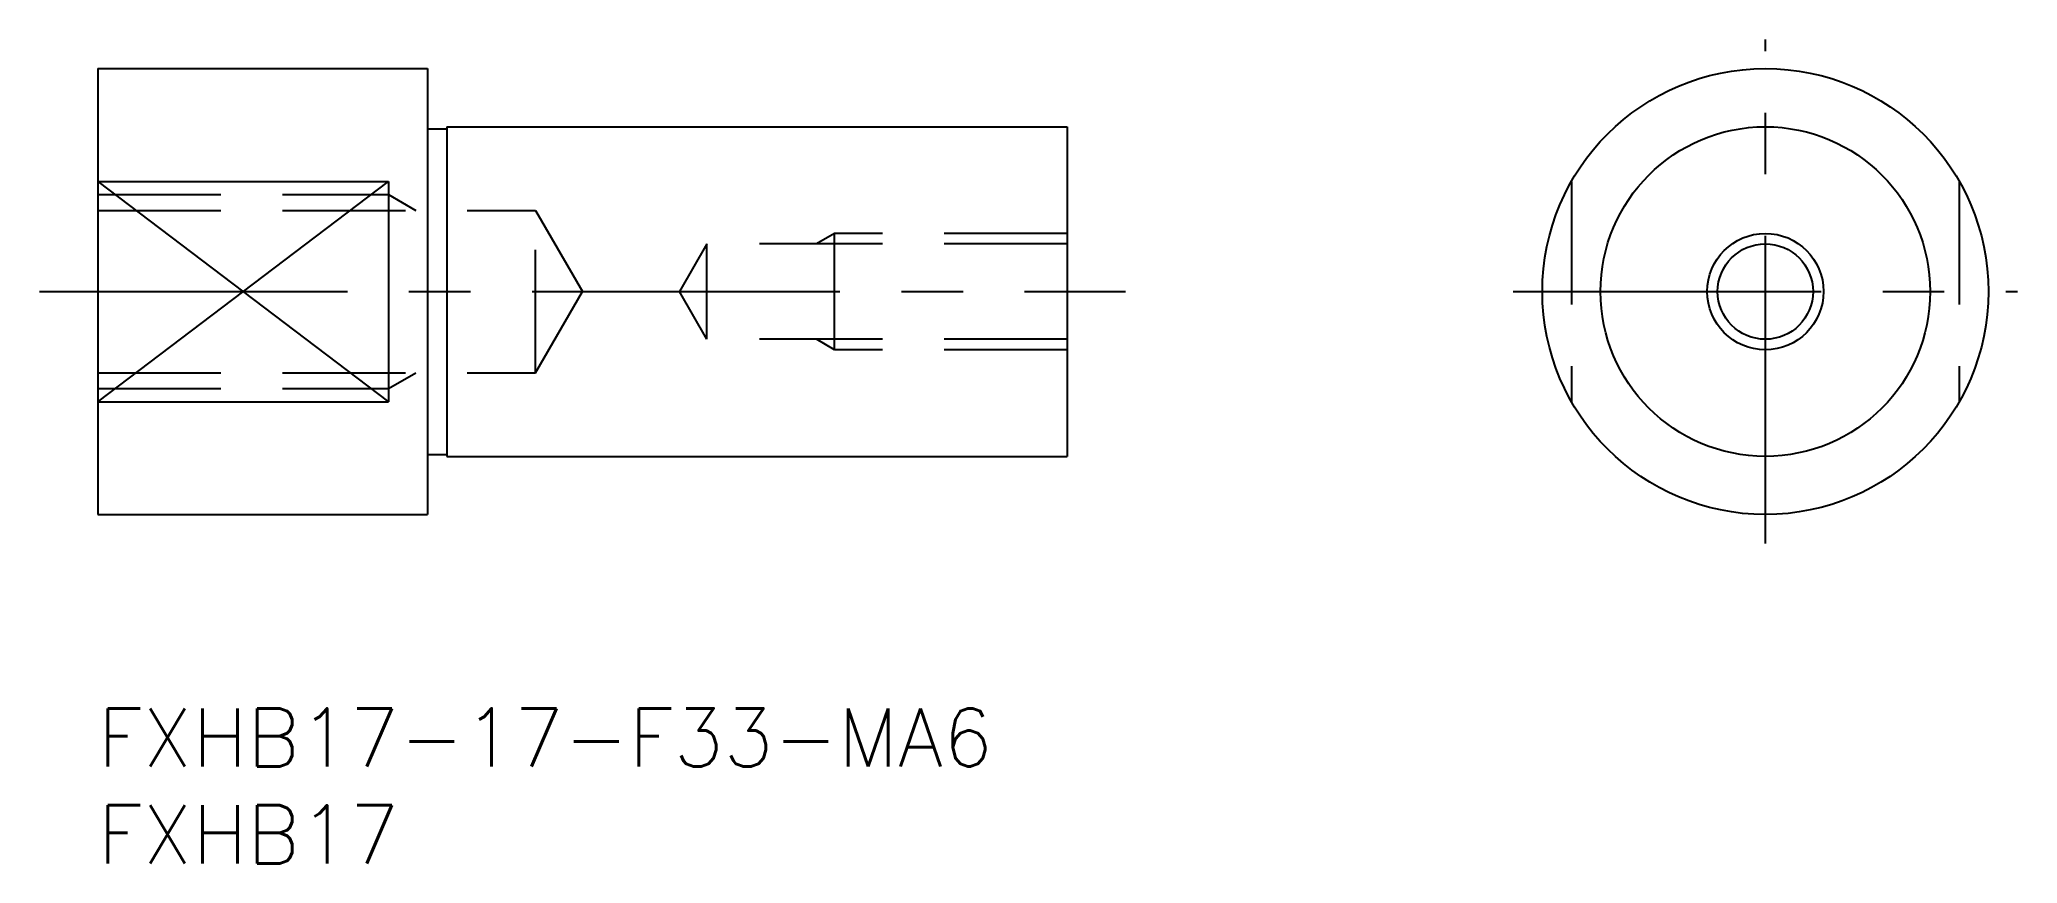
# Model space of a CAD drawing. Extents: x -3 to 99, y -8 to 35.
import ezdxf

# ---------------------------------------------------------------- set-up
doc = ezdxf.new("R2010")
doc.units = 0
doc.header["$LTSCALE"] = 0.5
doc.linetypes.add('CENTER', pattern=[50.8, 31.75, -6.35, 6.35, -6.35])
doc.linetypes.add('DASHED', pattern=[19.05, 12.7, -6.35])
for name, color, linetype in [('MSM_CENTER', 1, 'CENTER'), ('MSM_CONTINUOUS', 7, 'CONTINUOUS'), ('MSM_DASHED', 4, 'DASHED'), ('MSM_NARROW', 5, 'CONTINUOUS'), ('MSM_PART_NUMBER', 7, 'CONTINUOUS')]:
    doc.layers.add(name, color=color, linetype=linetype)
doc.styles.get("Standard").update_dxf_attribs({"font": 'txt.shx', "height": 3, "bigfont": 'bigfont.shx'})

msp = doc.modelspace()

# ---------------------------------------------------------------- linework, layer by layer
at = {"layer": 'MSM_CENTER'}
for p, q in [((86, 8.5), (86, 34.5)), ((-3, 21.5), (53, 21.5)), ((73, 21.5), (99, 21.5))]:
    msp.add_line(p, q, dxfattribs=at)
at = {"layer": 'MSM_CONTINUOUS'}
for p, q in [((0, 33), (0, 10)), ((0, 33), (17, 33)), ((17, 33), (17, 10)), ((17, 29.9), (18, 29.9)), ((18, 30), (50, 30)), ((18, 30), (18, 13)), ((50, 30), (50, 13)), ((0, 27.18), (15, 27.18)), ((15, 27.18), (15, 15.82)), ((0, 15.82), (15, 15.82)), ((17, 13.1), (18, 13.1)), ((18, 13), (50, 13)), ((0, 10), (17, 10))]:
    msp.add_line(p, q, dxfattribs=at)
for radius in [11.5, 8.5, 2.46]:
    msp.add_circle((86, 21.5), radius, dxfattribs=at)
at = {"layer": 'MSM_DASHED'}
for p, q in [((76, 27.18), (76, 15.82)), ((96, 27.18), (96, 15.82)), ((0, 26.5), (15, 26.5)), ((0, 25.69), (22.58, 25.69)), ((15, 26.5), (16.41, 25.69)), ((22.58, 17.31), (22.58, 25.69)), ((22.58, 25.69), (25, 21.5)), ((38, 24.5), (37.06, 23.96)), ((50, 24.5), (38, 24.5)), ((38, 18.5), (38, 24.5)), ((31.42, 23.96), (30, 21.5)), ((50, 23.96), (31.42, 23.96)), ((31.42, 19.04), (31.42, 23.96)), ((22.58, 17.31), (25, 21.5)), ((31.42, 19.04), (30, 21.5)), ((50, 19.04), (31.42, 19.04)), ((38, 18.5), (37.06, 19.04)), ((50, 18.5), (38, 18.5)), ((0, 17.31), (22.58, 17.31)), ((0, 16.5), (15, 16.5)), ((15, 16.5), (16.41, 17.31))]:
    msp.add_line(p, q, dxfattribs=at)
at = {"layer": 'MSM_NARROW'}
for p, q in [((0, 27.18), (15, 15.82)), ((0, 15.82), (15, 27.18))]:
    msp.add_line(p, q, dxfattribs=at)
msp.add_circle((86, 21.5), 3, dxfattribs=at)

# ---------------------------------------------------------------- texts
at = {"layer": 'MSM_PART_NUMBER'}
for s, p in [('FXHB17-17-F33-MA6', (0, -3)), ('FXHB17', (0, -8))]:
    msp.add_text(s, height=3, dxfattribs=at).set_placement(p)

doc.saveas('drawing.dxf')
